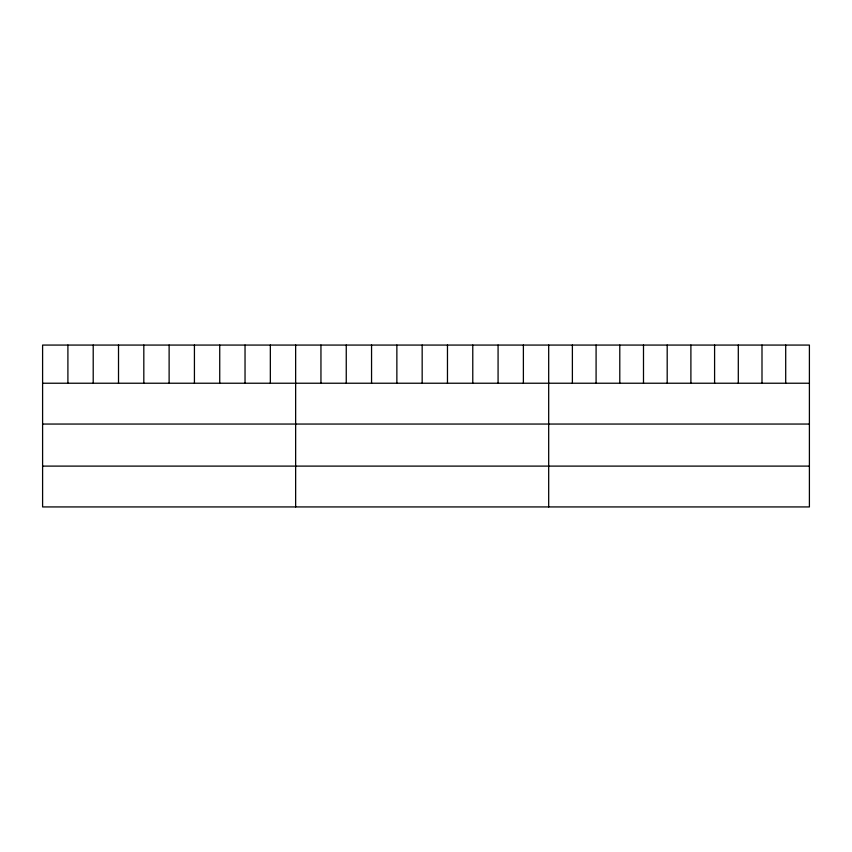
<?xml version="1.0" encoding="UTF-8"?>
<svg xmlns="http://www.w3.org/2000/svg" width="852" height="852" viewBox="0 0 852 852"><rect width="100%" height="100%" fill="white"/><g stroke="black" fill="none" stroke-linecap="round" stroke-linejoin="round"><path stroke-width="1.28" d="M809.4 383.23L809.4 506.929L42.6 506.929L42.6 345.071L809.4 345.071L809.4 383.23L42.6 383.23M42.6 424.051L809.4 424.051M42.6 466.108L809.4 466.108M785.704 345.071L785.704 383.23M761.997 345.071L761.997 383.23M738.301 345.071L738.301 383.23M714.594 345.071L714.594 383.23M690.897 345.071L690.897 383.23M667.191 345.071L667.191 383.23M643.494 345.071L643.494 383.23M619.787 345.071L619.787 383.23M596.091 345.071L596.091 383.23M572.384 345.071L572.384 383.23M548.688 345.071L548.688 506.929M523.384 345.071L523.384 383.23M498.079 345.071L498.079 383.23M472.775 345.071L472.775 383.23M447.47 345.071L447.47 383.23M422.166 345.071L422.166 383.23M396.862 345.071L396.862 383.23M371.557 345.071L371.557 383.23M346.253 345.071L346.253 383.23M320.948 345.071L320.948 383.23M295.644 345.071L295.644 506.929M270.34 345.071L270.34 383.23M245.035 345.071L245.035 383.23M219.731 345.071L219.731 383.23M194.426 345.071L194.426 383.23M169.122 345.071L169.122 383.23M143.818 345.071L143.818 383.23M118.513 345.071L118.513 383.23M93.209 345.071L93.209 383.23M67.904 345.071L67.904 383.23"/></g></svg>
